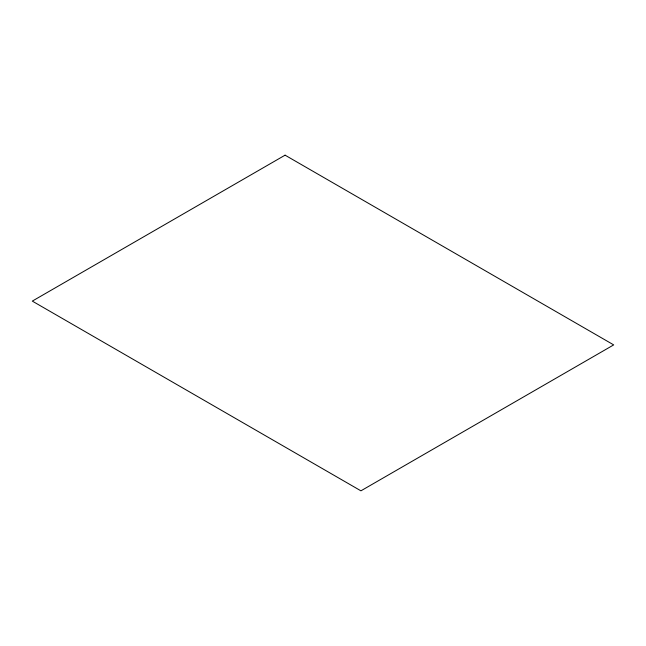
<?xml version="1.0" encoding="UTF-8"?>
<svg xmlns="http://www.w3.org/2000/svg" width="646" height="646" viewBox="0 0 646 646"><rect width="100%" height="100%" fill="white"/><g stroke="black" fill="none" stroke-linecap="round" stroke-linejoin="round"><path stroke-width="0.97" d="M285.08 155.169L32.3 301.109L360.92 490.831L613.7 344.891L285.08 155.169"/></g></svg>
